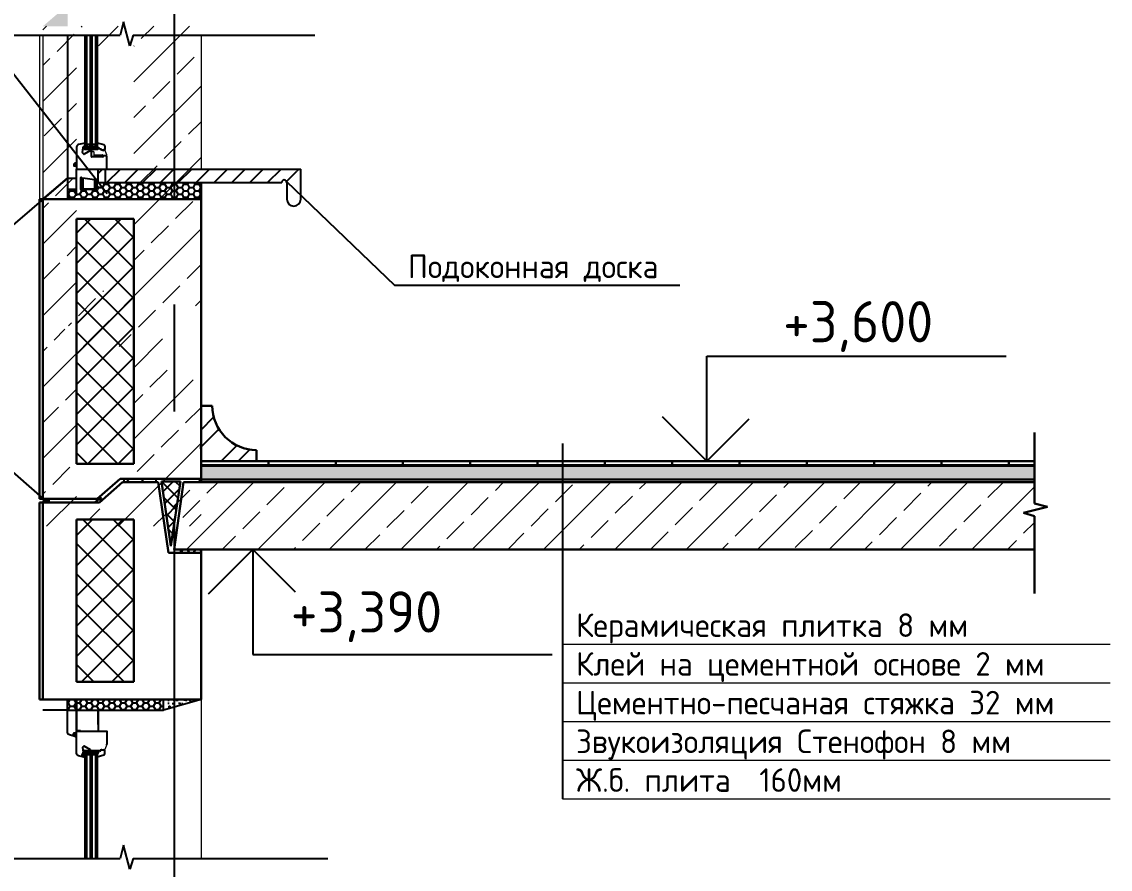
# Model space of a CAD drawing. Header units: millimetres. Extents: x -10163 to 1081624, y -5450 to 230390.
# Drawn here: x 434065 to 437299, y 56069 to 58586 of the extents above; entities that cross this region are included whole.
import ezdxf
from ezdxf.enums import TextEntityAlignment as Align

# ---------------------------------------------------------------- set-up
doc = ezdxf.new("R2010")
doc.units = ezdxf.units.MM
doc.linetypes.add('CENTER2', pattern=[28.575, 19.05, -3.175, 3.175, -3.175])
for name, color, linetype, lineweight in [('0.09', 40, 'Continuous', 9), ('0.3', 40, 'Continuous', 30), ('bold', 7, 'Continuous', 35), ('RAZMER', 250, 'Continuous', 13), ('разрез по стене', 150, 'Continuous', 25)]:
    doc.layers.add(name, color=color, linetype=linetype, lineweight=lineweight)
for name, color, linetype in [('0разрез', 7, 'Continuous'), ('1-VIS', 7, 'Continuous'), ('G_S1', 3, 'Continuous'), ('GASKET', 5, 'Continuous'), ('PVC', 7, 'Continuous'), ('ВЫНОСКИ_Р_СТ', 130, 'Continuous'), ('ГЕРМЕТИК', 50, 'Continuous'), ('НЕНЕСУЩ_СТЕНЫ', 232, 'Continuous'), ('ОКНА_Р_СТ', 90, 'Continuous'), ('оси', 1, 'CENTER2'), ('ПАРКЕТ', 30, 'Continuous'), ('ПРОКЛАДКА', 250, 'Continuous'), ('РАЗДЕЛИТ_ЛИНИИ', 150, 'Continuous'), ('УПРУГ_РЕЗ_ПРОКЛАДКА', 130, 'Continuous'), ('УТЕПЛИТЕЛЬ', 30, 'Continuous'), ('ШТРИХ_УРП', 120, 'Continuous')]:
    doc.layers.add(name, color=color, linetype=linetype)
doc.layers.add('0с_штрих', color=140, linetype='Continuous', lineweight=9, transparency=0.2)
doc.styles.add('GOST-2.304_Type-B', font='GOST Common.ttf')
doc.styles.add('Чертеж250', font='', dxfattribs={"height": 250})
doc.styles.get('Чертеж250').set_extended_font_data('GOST type B')
pattern_1 = [(45, (408442.3, 49210.33), (-106.066, 106.066), []), (45, (408548.2, 49210.33), (-106.066, 106.066), [72, -30])]
pattern_2 = [(45, (408442.3, 48696.496), (-44.90128, 44.90128), []), (135, (408442.3, 48696.496), (-44.90128, -44.90128), [])]

msp = doc.modelspace()

# ---------------------------------------------------------------- hatches: boundary and pattern name
at = {"layer": '0разрез'}
h = msp.add_hatch(dxfattribs=at)
h.set_pattern_fill('AR-SAND', color=256, scale=0.5, angle=45)
h.set_pattern_definition([(82.5, (-106639.373, -934.839), (-17.8690674, 16.73767446), [0, -19.304, 0, -21.59, 0, -20.6375]), (52.5, (-106639.373, -934.84), (-9.4505464, 41.2366426), [0, -10.414, 0, -17.399, 0, -6.6675]), (12.5, (-106650.418, -945.884), (27.9149913, 28.0166156), [0, -6.35, 0, -22.86, 0, -29.845]), (2.5, (-106650.418, -945.884), (19.1140555, 34.877539), [0, -3.175, 0, -14.986, 0, -17.145])])
h.paths.add_polyline_path([(434200.963, 55605.191), (434127.511, 55542.317), (434200.963, 55542.317), (434200.963, 55566.317)])
h.paths.add_polyline_path([(434200.963, 58596.497), (434200.963, 58635.297), (434127.597, 58572.497), (434200.963, 58572.497)])
at = {"layer": '0с_штрих', "transparency": 33554636}
h = msp.add_hatch(dxfattribs=at)
h.set_pattern_fill('JIS_STN_2.5', color=9, scale=60)
h.set_pattern_definition(pattern_1)
h.paths.add_polyline_path([(434127.511, 60198.841), (434227.511, 60198.841), (434227.511, 60630.362), (434127.511, 60630.362)])
h.paths.add_polyline_path([(434127.511, 60746.345), (434227.511, 60746.345), (434227.511, 61826.182), (434127.511, 61826.182)])
h.paths.add_polyline_path([(434227.511, 60188.841), (434127.511, 60188.841), (434127.511, 59603.841), (434227.511, 59603.841)])
h.paths.add_polyline_path([(434227.511, 58572.497), (434127.511, 58572.497), (434127.511, 57782.497), (434127.511, 57682.497), (434227.511, 57682.497)])
h.paths.add_polyline_path([(434227.511, 57672.497), (434127.511, 57672.497), (434127.511, 57087.497), (434227.511, 57087.497)])
h.paths.add_polyline_path([(434227.511, 55542.317), (434127.511, 55542.317), (434127.511, 54652.317), (434227.511, 54652.317)])
h = msp.add_hatch(dxfattribs=at)
h.set_pattern_fill('JIS_STN_2.5', color=9, scale=60)
h.set_pattern_definition(pattern_1)
h.paths.add_polyline_path([(434517.511, 55542.317), (434397.511, 55542.317), (434397.511, 54712.317), (434517.511, 54712.317)])
h.paths.add_polyline_path([(434597.511, 55542.317), (434517.511, 55542.317), (434517.511, 54712.317), (434597.511, 54712.317)])
h.paths.add_polyline_path([(434397.511, 55542.317), (434227.511, 55542.317), (434227.511, 55478.906), (434397.511, 55478.906)])
h.paths.add_polyline_path([(434357.006, 54712.317), (434397.511, 54712.317), (434397.511, 54756.752), (434227.511, 54756.752), (434227.511, 54652.317), (434288.5, 54652.317)])
h.paths.add_polyline_path([(434517.511, 57522.497), (434501.077, 57522.497), (434469.603, 57732.497), (434397.511, 57732.497), (434397.511, 57087.497), (434517.511, 57087.497)])
h.paths.add_polyline_path([(434597.511, 57522.497), (434517.511, 57522.497), (434517.511, 57087.497), (434597.511, 57087.497)])
edge = h.paths.add_edge_path(flags=16)
edge.add_arc((434570.572, 57110.795), 1.25, 0, 360)
h.paths.add_polyline_path([(434397.511, 57139.51), (434227.511, 57139.51), (434227.511, 57087.497), (434297.511, 57087.497), (434397.511, 57087.497)])
h.paths.add_polyline_path([(434397.511, 57732.497), (434364.272, 57732.497), (434295.765, 57672.497), (434227.511, 57672.497), (434227.511, 57621.401), (434397.511, 57621.401)])
h.paths.add_polyline_path([(434397.511, 57786.931), (434227.511, 57786.931), (434227.511, 57682.497), (434288.5, 57682.497), (434357.006, 57742.497), (434397.511, 57742.497)])
h.paths.add_polyline_path([(434517.511, 58572.497), (434397.511, 58572.497), (434397.511, 57742.497), (434517.511, 57742.497)])
h.paths.add_polyline_path([(434597.511, 58572.497), (434517.511, 58572.497), (434517.511, 57742.497), (434597.511, 57742.497)])
h.paths.add_polyline_path([(434397.511, 58572.497), (434227.511, 58572.497), (434227.511, 58514.371), (434397.511, 58514.371)])
edge = h.paths.add_edge_path()
edge.add_line((434597.511, 60038.841), (434517.511, 60038.841))
edge.add_line((434517.511, 60038.841), (434518.694, 59627.377))
edge.add_arc((434519.944, 59627.377), 1.25, 0, 180, ccw=False)
edge.add_arc((434519.944, 59627.377), 1.25, -180, 0, ccw=False)
edge.add_line((434518.694, 59627.377), (434518.69, 59603.841))
edge.add_line((434518.69, 59603.841), (434597.511, 59603.841))
edge.add_line((434597.511, 59603.841), (434597.511, 60038.841))
edge = h.paths.add_edge_path(flags=16)
edge.add_arc((434570.572, 59627.139), 1.25, 0, 360)
h.paths.add_polyline_path([(434517.511, 60038.841), (434501.077, 60038.841), (434469.603, 60248.841), (434397.511, 60248.841), (434397.511, 59603.841), (434517.511, 59603.841)])
h.paths.add_polyline_path([(434397.511, 59655.854), (434227.511, 59655.854), (434227.511, 59603.841), (434397.511, 59603.841)])
h.paths.add_polyline_path([(434397.511, 60248.841), (434364.272, 60248.841), (434295.765, 60188.841), (434227.511, 60188.841), (434227.511, 60137.745), (434397.511, 60137.745)])
h.paths.add_polyline_path([(434397.511, 60303.275), (434227.511, 60303.275), (434227.511, 60198.841), (434288.5, 60198.841), (434357.006, 60258.841), (434397.511, 60258.841)])
h.paths.add_polyline_path([(434517.511, 60630.362), (434397.511, 60630.362), (434397.511, 60258.841), (434517.511, 60258.841)])
h.paths.add_polyline_path([(434597.511, 60630.362), (434517.511, 60630.362), (434517.511, 60258.841), (434597.511, 60258.841)])
h.paths.add_polyline_path([(434597.511, 61666.182), (434517.511, 61666.182), (434517.511, 60746.345), (434597.511, 60746.345)])
h.paths.add_polyline_path([(434517.511, 61666.182), (434501.077, 61666.182), (434475.598, 61826.182), (434397.511, 61826.182), (434397.511, 60746.345), (434517.511, 60746.345)])
h = msp.add_hatch(dxfattribs=at)
h.set_pattern_fill('AR-SAND', color=9, scale=0.6, angle=-90)
h.set_pattern_definition([(307.5, (408442.3, 46188.152), (29.364794, 0.960019), [0, -23.1648, 0, -25.908, 0, -24.765]), (277.5, (408442.3, 46188.152), (43.009506, -26.971397), [0, -12.4968, 0, -20.8788, 0, -8.001]), (237.5, (408442.3, 46206.898), (0.086231, -47.459542), [0, -7.62, 0, -27.432, 0, -35.814]), (227.5, (408442.3, 46206.898), (13.37576, -45.813387), [0, -3.81, 0, -17.9832, 0, -20.574])])
h.paths.add_polyline_path([(437073.86, 57266.661), (434597.511, 57266.661), (434597.511, 57226.661), (437073.86, 57226.661)])
h = msp.add_hatch(dxfattribs=at)
h.set_pattern_fill('JIS_STN_2.5', color=9, scale=60)
h.set_pattern_definition([(45, (408442.3, 46180.15), (-106.066, 106.066), []), (45, (408548.2, 46180.15), (-106.066, 106.066), [72, -30])])
h.paths.add_polyline_path([(437041.89, 57127.644), (437113.068, 57145.877), (437073.86, 57155.49), (437073.86, 57218.661), (434545.724, 57218.661), (434517.511, 57018.661), (434597.511, 57018.661), (437073.86, 57018.661), (437073.86, 57117.698)])
at = {"layer": '1-VIS'}
h = msp.add_hatch(dxfattribs=at)
h.set_pattern_fill('ANSI38', scale=0.518883, style=0)
h.set_pattern_definition([(45, (429191.4909, 69277.2512), (-1.1649254, 1.1649254), []), (135, (429191.4909, 69277.2512), (-3.49477619, 1.1649254), [4.1186332, -2.4711799])])
h.paths.add_polyline_path([(434139.198, 57169.039), (434127.511, 57169.039), (434127.511, 57169.039, -0.78120662), (434127.511, 57158.661), (434139.198, 57158.661)])
at = {"layer": 'ОКНА_Р_СТ'}
h = msp.add_hatch(dxfattribs=at)
h.set_pattern_fill('ANSI31', color=0, scale=300, style=0)
h.set_pattern_definition([(45, (421088.994, 67630.888), (-26.516504, 26.516504), [])])
edge = h.paths.add_edge_path()
edge.add_arc((434844.692, 58108.449), 7.5, 0, 180, ccw=False)
edge.add_line((434852.192, 58108.449), (434893.902, 58108.449))
edge.add_arc((434896.575, 58128.449), 20.178, 97.611346, 262.388654, ccw=False)
edge.add_line((434893.902, 58148.449), (434291.809, 58148.449))
edge.add_line((434291.809, 58148.449), (434291.809, 58108.449))
edge.add_line((434291.809, 58108.449), (434837.192, 58108.449))
h = msp.add_hatch(dxfattribs=at)
h.set_pattern_fill('HONEY', color=0, scale=90, style=0)
h.set_pattern_definition([(0, (421080.201, 67592.875), (16.875, 9.742786), [11.25, -22.5]), (120, (421080.201, 67592.875), (-16.875, 9.742786), [11.25, -22.5]), (60, (421080.201, 67592.875), (4e-08, 19.4855716), [-22.5, 11.25])])
h.paths.add_polyline_path([(434291.05, 58088.661), (434201.05, 58088.661), (434200.963, 58058.661), (434597.511, 58058.661), (434597.511, 58108.449), (434469.501, 58108.449), (434291.809, 58108.449)])
h = msp.add_hatch(dxfattribs=at)
h.set_pattern_fill('HONEY', color=0, scale=90, style=0)
h.set_pattern_definition([(0, (421080.201, 64542.875), (16.875, 9.742786), [11.25, -22.5]), (120, (421080.201, 64542.875), (-16.875, 9.742786), [11.25, -22.5]), (60, (421080.201, 64542.875), (4e-08, 19.4855716), [-22.5, 11.25])])
h.paths.add_polyline_path([(434200.784, 56573.661), (434200.87, 56541.202), (434379.511, 56541.202), (434417.511, 56541.202), (434430.95, 56541.202), (434486.003, 56541.202), (434486.003, 56573.661)])
h = msp.add_hatch(dxfattribs=at)
h.set_pattern_fill('AR-SAND', color=0, scale=10, style=0)
h.set_pattern_definition([(37.5, (421080.2, 64542.875), (-0.629934, 19.268238), [0, -15.2, 0, -17, 0, -16.25]), (7.5, (421080.2, 64542.875), (17.697767, 28.22146), [0, -8.2, 0, -13.7, 0, -5.25]), (327.5, (421067.9, 64542.875), (31.141419, 0.05659), [0, -5, 0, -18, 0, -23.5]), (317.5, (421067.9, 64542.875), (30.061266, 8.776756), [0, -2.5, 0, -11.8, 0, -13.5])])
h.paths.add_polyline_path([(434597.511, 56573.661), (434497.511, 56573.661), (434497.511, 56546.866)])
at = {"layer": 'ПАРКЕТ'}
h = msp.add_hatch(dxfattribs=at)
h.set_pattern_fill('ANSI32', color=0, scale=288.947753, style=0)
h.set_pattern_definition([(45, (378800.42, 99649.54), (-76.61884, 76.61884), []), (45, (378851.5, 99649.54), (-76.61884, 76.61884), [])])
h.paths.add_polyline_path([(434630.534, 57445.774), (434597.511, 57445.774), (434597.511, 57280.661), (434762.624, 57280.661), (434762.624, 57313.684, -0.41421356)])
at = {"layer": 'ПРОКЛАДКА'}
h = msp.add_hatch(dxfattribs=at)
h.set_pattern_fill('ANSI31', color=0, scale=250, style=0)
h.set_pattern_definition([(45, (421100.2, 64582.875), (-22.09709, 22.09709), [])])
h.paths.add_polyline_path([(434464.272, 57218.661), (434464.272, 57228.661), (434369.272, 57228.661), (434369.272, 57218.661)])
at = {"layer": 'УТЕПЛИТЕЛЬ'}
h = msp.add_hatch(dxfattribs=at)
h.set_pattern_fill('ANSI37', color=0, scale=20, style=0)
h.set_pattern_definition(pattern_2)
h.paths.add_polyline_path([(434227.511, 57273.095), (434397.511, 57273.095), (434397.511, 58000.535), (434227.511, 58000.535)])
h = msp.add_hatch(dxfattribs=at)
h.set_pattern_fill('ANSI37', color=0, scale=230, style=0)
h.set_pattern_definition([(45, (421100.2, 64582.875), (-20.32932, 20.32932), []), (135, (421100.2, 64582.875), (-20.32932, -20.32932), [])])
h.paths.add_polyline_path([(434535.875, 57220.398), (434479.451, 57220.398), (434507.663, 57028.635)])
h = msp.add_hatch(dxfattribs=at)
h.set_pattern_fill('ANSI37', color=0, scale=20, style=0)
h.set_pattern_definition(pattern_2)
h.paths.add_polyline_path([(434227.511, 56625.674), (434397.511, 56625.674), (434397.511, 57107.565), (434227.511, 57107.565)])
at = {"layer": 'ШТРИХ_УРП'}
h = msp.add_hatch(dxfattribs=at)
h.set_pattern_fill('HONEY', color=0, scale=50, style=0)
h.set_pattern_definition([(0, (421054.332, 64582.8747), (9.375, 5.4126587), [6.25, -12.5]), (120, (421054.332, 64582.8747), (-9.375, 5.4126588), [6.25, -12.5]), (60, (421054.332, 64582.8747), (2e-08, 10.8253175), [-12.5, 6.25])])
h.paths.add_polyline_path([(434303.279, 57172.113), (434301.182, 57172.62), (434280.006, 57158.661), (434298.908, 57158.661)])
h = msp.add_hatch(dxfattribs=at)
h.set_pattern_fill('HONEY', color=0, scale=100, style=0)
h.set_pattern_definition([(0, (421100.201, 64542.875), (18.75, 10.8253175), [12.5, -25]), (120, (421100.201, 64542.875), (-18.75, 10.8253176), [12.5, -25]), (60, (421100.201, 64542.875), (4e-08, 21.650635), [-25, 12.5])])
h.paths.add_polyline_path([(434597.511, 57018.661), (434537.511, 57018.661), (434537.511, 57008.661), (434597.511, 57008.661)])

# ---------------------------------------------------------------- linework, layer by layer
at = {"color": 1, "linetype": 'Continuous', "lineweight": 25}
for p, q in [((434250.742, 58210.733), (434290.753, 58207.745)), ((434290.753, 58210.733), (434250.742, 58207.745)), ((434250.742, 56419.237), (434290.753, 56422.225)), ((434290.753, 56419.237), (434250.742, 56422.225))]:
    msp.add_line(p, q, dxfattribs=at)
at = {"color": 5}
for p, q in [((434257.78, 58220.013), (434256.78, 58220.013)), ((434257.78, 58219.513), (434256.78, 58219.513)), ((434257.78, 58218.513), (434256.78, 58218.513)), ((434257.78, 58217.513), (434256.78, 58217.513)), ((434257.78, 58216.513), (434256.78, 58216.513)), ((434257.78, 58215.513), (434256.78, 58215.513)), ((434257.78, 58214.513), (434256.78, 58214.513)), ((434257.78, 58220.013), (434257.78, 58221.013)), ((434257.78, 58214.513), (434257.78, 58213.513)), ((434258.78, 58220.013), (434258.78, 58221.013)), ((434258.78, 58214.513), (434258.78, 58213.513)), ((434259.78, 58220.013), (434259.78, 58221.013)), ((434259.78, 58214.513), (434259.78, 58213.513)), ((434260.78, 58220.013), (434260.78, 58221.013)), ((434260.78, 58214.513), (434260.78, 58213.513)), ((434261.78, 58220.013), (434261.78, 58221.013)), ((434261.78, 58214.513), (434261.78, 58213.513)), ((434262.78, 58220.013), (434262.78, 58221.013)), ((434262.78, 58214.513), (434262.78, 58213.513)), ((434263.78, 58220.013), (434263.78, 58221.013)), ((434263.78, 58214.513), (434263.78, 58213.513)), ((434264.78, 58220.013), (434264.78, 58221.013)), ((434264.78, 58214.513), (434264.78, 58213.513)), ((434265.78, 58220.013), (434265.78, 58221.013)), ((434265.78, 58214.513), (434265.78, 58213.513)), ((434266.78, 58220.013), (434266.78, 58221.013)), ((434266.78, 58214.513), (434266.78, 58213.513)), ((434267.78, 58220.013), (434267.78, 58221.013)), ((434267.78, 58220.013), (434267.78, 58221.013)), ((434267.78, 58220.013), (434268.78, 58220.013)), ((434268.78, 58219.513), (434267.78, 58219.513)), ((434268.78, 58218.513), (434267.78, 58218.513)), ((434268.78, 58217.513), (434267.78, 58217.513)), ((434268.78, 58216.513), (434267.78, 58216.513)), ((434268.78, 58215.513), (434267.78, 58215.513)), ((434267.78, 58214.513), (434267.78, 58213.513)), ((434267.78, 58214.513), (434267.78, 58213.513)), ((434267.78, 58214.513), (434268.78, 58214.513)), ((434268.78, 58220.013), (434268.78, 58221.013)), ((434268.78, 58214.513), (434268.78, 58213.513)), ((434273.78, 58220.013), (434272.78, 58220.013)), ((434273.78, 58219.513), (434272.78, 58219.513)), ((434273.78, 58218.513), (434272.78, 58218.513)), ((434273.78, 58217.513), (434272.78, 58217.513)), ((434273.78, 58216.513), (434272.78, 58216.513)), ((434273.78, 58215.513), (434272.78, 58215.513)), ((434273.78, 58214.513), (434272.78, 58214.513)), ((434273.78, 58220.013), (434273.78, 58221.013)), ((434273.78, 58214.513), (434273.78, 58213.513)), ((434274.78, 58220.013), (434274.78, 58221.013)), ((434274.78, 58214.513), (434274.78, 58213.513)), ((434275.78, 58220.013), (434275.78, 58221.013)), ((434275.78, 58214.513), (434275.78, 58213.513)), ((434276.78, 58220.013), (434276.78, 58221.013)), ((434276.78, 58214.513), (434276.78, 58213.513)), ((434277.78, 58220.013), (434277.78, 58221.013)), ((434277.78, 58214.513), (434277.78, 58213.513)), ((434278.78, 58220.013), (434278.78, 58221.013)), ((434278.78, 58214.513), (434278.78, 58213.513)), ((434279.78, 58220.013), (434279.78, 58221.013)), ((434279.78, 58214.513), (434279.78, 58213.513)), ((434280.78, 58220.013), (434280.78, 58221.013)), ((434280.78, 58214.513), (434280.78, 58213.513)), ((434281.78, 58220.013), (434281.78, 58221.013)), ((434281.78, 58214.513), (434281.78, 58213.513)), ((434282.78, 58220.013), (434282.78, 58221.013)), ((434282.78, 58214.513), (434282.78, 58213.513)), ((434283.78, 58220.013), (434283.78, 58221.013)), ((434283.78, 58220.013), (434283.78, 58221.013)), ((434283.78, 58220.013), (434284.78, 58220.013)), ((434284.78, 58219.513), (434283.78, 58219.513)), ((434284.78, 58218.513), (434283.78, 58218.513)), ((434284.78, 58217.513), (434283.78, 58217.513)), ((434284.78, 58216.513), (434283.78, 58216.513)), ((434284.78, 58215.513), (434283.78, 58215.513)), ((434283.78, 58214.513), (434283.78, 58213.513)), ((434283.78, 58214.513), (434283.78, 58213.513)), ((434283.78, 58214.513), (434284.78, 58214.513)), ((434284.78, 58220.013), (434284.78, 58221.013)), ((434284.78, 58214.513), (434284.78, 58213.513)), ((434257.78, 56415.456), (434256.78, 56415.456)), ((434257.78, 56414.456), (434256.78, 56414.456)), ((434257.78, 56413.456), (434256.78, 56413.456)), ((434257.78, 56412.456), (434256.78, 56412.456)), ((434257.78, 56411.456), (434256.78, 56411.456)), ((434257.78, 56410.456), (434256.78, 56410.456)), ((434257.78, 56415.456), (434257.78, 56416.456)), ((434258.78, 56415.456), (434258.78, 56416.456)), ((434259.78, 56415.456), (434259.78, 56416.456)), ((434260.78, 56415.456), (434260.78, 56416.456)), ((434261.78, 56415.456), (434261.78, 56416.456)), ((434262.78, 56415.456), (434262.78, 56416.456)), ((434263.78, 56415.456), (434263.78, 56416.456)), ((434264.78, 56415.456), (434264.78, 56416.456)), ((434265.78, 56415.456), (434265.78, 56416.456)), ((434266.78, 56415.456), (434266.78, 56416.456)), ((434267.78, 56415.456), (434267.78, 56416.456)), ((434267.78, 56415.456), (434267.78, 56416.456)), ((434267.78, 56415.456), (434268.78, 56415.456)), ((434268.78, 56414.456), (434267.78, 56414.456)), ((434268.78, 56413.456), (434267.78, 56413.456)), ((434268.78, 56412.456), (434267.78, 56412.456)), ((434268.78, 56411.456), (434267.78, 56411.456)), ((434268.78, 56410.456), (434267.78, 56410.456)), ((434268.78, 56415.456), (434268.78, 56416.456)), ((434273.78, 56415.456), (434272.78, 56415.456)), ((434273.78, 56414.456), (434272.78, 56414.456)), ((434273.78, 56413.456), (434272.78, 56413.456)), ((434273.78, 56412.456), (434272.78, 56412.456)), ((434273.78, 56411.456), (434272.78, 56411.456)), ((434273.78, 56410.456), (434272.78, 56410.456)), ((434273.78, 56415.456), (434273.78, 56416.456)), ((434274.78, 56415.456), (434274.78, 56416.456)), ((434275.78, 56415.456), (434275.78, 56416.456)), ((434276.78, 56415.456), (434276.78, 56416.456)), ((434277.78, 56415.456), (434277.78, 56416.456)), ((434278.78, 56415.456), (434278.78, 56416.456)), ((434279.78, 56415.456), (434279.78, 56416.456)), ((434280.78, 56415.456), (434280.78, 56416.456)), ((434281.78, 56415.456), (434281.78, 56416.456)), ((434282.78, 56415.456), (434282.78, 56416.456)), ((434283.78, 56415.456), (434283.78, 56416.456)), ((434283.78, 56415.456), (434283.78, 56416.456)), ((434283.78, 56415.456), (434284.78, 56415.456)), ((434284.78, 56414.456), (434283.78, 56414.456)), ((434284.78, 56413.456), (434283.78, 56413.456)), ((434284.78, 56412.456), (434283.78, 56412.456)), ((434284.78, 56411.456), (434283.78, 56411.456)), ((434284.78, 56410.456), (434283.78, 56410.456)), ((434284.78, 56415.456), (434284.78, 56416.456)), ((434257.78, 56409.956), (434256.78, 56409.956)), ((434257.78, 56409.956), (434257.78, 56408.956)), ((434258.78, 56409.956), (434258.78, 56408.956)), ((434259.78, 56409.956), (434259.78, 56408.956)), ((434260.78, 56409.956), (434260.78, 56408.956)), ((434261.78, 56409.956), (434261.78, 56408.956)), ((434262.78, 56409.956), (434262.78, 56408.956)), ((434263.78, 56409.956), (434263.78, 56408.956)), ((434264.78, 56409.956), (434264.78, 56408.956)), ((434265.78, 56409.956), (434265.78, 56408.956)), ((434266.78, 56409.956), (434266.78, 56408.956)), ((434267.78, 56409.956), (434267.78, 56408.956)), ((434267.78, 56409.956), (434267.78, 56408.956)), ((434267.78, 56409.956), (434268.78, 56409.956)), ((434268.78, 56409.956), (434268.78, 56408.956)), ((434273.78, 56409.956), (434272.78, 56409.956)), ((434273.78, 56409.956), (434273.78, 56408.956)), ((434274.78, 56409.956), (434274.78, 56408.956)), ((434275.78, 56409.956), (434275.78, 56408.956)), ((434276.78, 56409.956), (434276.78, 56408.956)), ((434277.78, 56409.956), (434277.78, 56408.956)), ((434278.78, 56409.956), (434278.78, 56408.956)), ((434279.78, 56409.956), (434279.78, 56408.956)), ((434280.78, 56409.956), (434280.78, 56408.956)), ((434281.78, 56409.956), (434281.78, 56408.956)), ((434282.78, 56409.956), (434282.78, 56408.956)), ((434283.78, 56409.956), (434283.78, 56408.956)), ((434283.78, 56409.956), (434283.78, 56408.956)), ((434283.78, 56409.956), (434284.78, 56409.956)), ((434284.78, 56409.956), (434284.78, 56408.956))]:
    msp.add_line(p, q, dxfattribs=at)
for p, q in [((434305.108, 58203.761), (434307.295, 58203.549)), ((434200.963, 58121.534), (434227.534, 58121.523)), ((436100.449, 57280.661), (436100.449, 57592.645)), ((436100.449, 57592.645), (436989.855, 57592.645)), ((436100.449, 57280.661), (435968.221, 57412.89)), ((436100.449, 57280.661), (436226.332, 57406.544)), ((434751.119, 57018.661), (434618.89, 56886.433)), ((434751.119, 57018.661), (434751.119, 56706.677)), ((434751.119, 57018.661), (434877.001, 56892.778)), ((434751.119, 56706.677), (435640.525, 56706.677)), ((434291.63, 56481.542), (434291.63, 56479.342))]:
    msp.add_line(p, q)
at = {"color": 1, "linetype": 'Continuous', "lineweight": 25}
for points in [[(434252.752, 58210.733), (434250.742, 58210.733), (434250.742, 58207.745), (434290.753, 58207.745), (434290.753, 58210.733)], [(434252.752, 56419.237), (434250.742, 56419.237), (434250.742, 56422.225), (434290.753, 56422.225), (434290.753, 56419.237)]]:
    msp.add_lwpolyline(points, close=True, dxfattribs=at)
at = {"color": 5}
for points in [[(434268.78, 58213.513), (434268.78, 58221.013), (434256.78, 58221.013), (434256.78, 58213.513)], [(434267.78, 58214.513), (434267.78, 58220.013), (434257.78, 58220.013), (434257.78, 58214.513)], [(434284.78, 58213.513), (434284.78, 58221.013), (434272.78, 58221.013), (434272.78, 58213.513)], [(434283.78, 58214.513), (434283.78, 58220.013), (434273.78, 58220.013), (434273.78, 58214.513)], [(434268.78, 56416.456), (434268.78, 56408.956), (434256.78, 56408.956), (434256.78, 56416.456)], [(434267.78, 56415.456), (434267.78, 56409.956), (434257.78, 56409.956), (434257.78, 56415.456)], [(434284.78, 56416.456), (434284.78, 56408.956), (434272.78, 56408.956), (434272.78, 56416.456)], [(434283.78, 56415.456), (434283.78, 56409.956), (434273.78, 56409.956), (434273.78, 56415.456)]]:
    msp.add_lwpolyline(points, close=True, dxfattribs=at)
at = {"layer": '0.09'}
for p, q in [((434117.511, 58546.368), (434117.511, 58058.661)), ((434127.511, 58546.368), (434127.511, 58058.661)), ((434597.511, 58546.368), (434597.511, 58148.449)), ((434597.511, 56573.661), (434597.511, 56101.421))]:
    msp.add_line(p, q, dxfattribs=at)
at = {"layer": '0.09', "lineweight": 30}
msp.add_line((434127.511, 56573.661), (434117.511, 56573.661), dxfattribs=at)
at = {"layer": '0.3'}
for p, q in [((434597.511, 58108.449), (434597.511, 57218.661)), ((434597.511, 58058.661), (434117.511, 58058.661)), ((434117.511, 58058.661), (434117.511, 57168.661)), ((434127.511, 58058.661), (434127.511, 57268.661)), ((434127.511, 58058.661), (434127.511, 57168.661)), ((434227.511, 58000.535), (434227.511, 57273.095)), ((434227.511, 58000.535), (434397.511, 58000.535)), ((434397.511, 58000.535), (434397.511, 57273.095)), ((434397.511, 57273.095), (434227.511, 57273.095)), ((434597.511, 57280.661), (437073.86, 57280.661)), ((434597.511, 57268.661), (437073.86, 57268.661)), ((434597.511, 57266.661), (437073.86, 57266.661)), ((434797.511, 57268.661), (434797.511, 57280.661)), ((434997.511, 57268.661), (434997.511, 57280.661)), ((435197.511, 57268.661), (435197.511, 57280.661)), ((435397.511, 57268.661), (435397.511, 57280.661)), ((435597.511, 57268.661), (435597.511, 57280.661)), ((435797.511, 57268.661), (435797.511, 57280.661)), ((435997.511, 57268.661), (435997.511, 57280.661)), ((436197.511, 57268.661), (436197.511, 57280.661)), ((436397.511, 57268.661), (436397.511, 57280.661)), ((436597.511, 57268.661), (436597.511, 57280.661)), ((436797.511, 57268.661), (436797.511, 57280.661)), ((436997.511, 57268.661), (436997.511, 57280.661)), ((434288.5, 57168.661), (434357.006, 57228.661)), ((434295.765, 57158.661), (434364.272, 57218.661)), ((434597.511, 57228.661), (434357.006, 57228.661)), ((434469.603, 57218.661), (434364.272, 57218.661)), ((434469.603, 57218.661), (434501.077, 57008.661)), ((434479.451, 57220.398), (434507.663, 57028.635)), ((434535.875, 57220.398), (434479.451, 57220.398)), ((434535.875, 57220.398), (434507.663, 57028.635)), ((434545.724, 57218.661), (434517.511, 57018.661)), ((434545.724, 57218.661), (437073.86, 57218.661)), ((434597.511, 57226.661), (437073.86, 57226.661)), ((434127.511, 57168.661), (434117.511, 57168.661)), ((434127.511, 57158.661), (434117.511, 57158.661)), ((434127.511, 57168.661), (434288.5, 57168.661)), ((434127.511, 57158.661), (434127.511, 56573.661)), ((434127.511, 57158.661), (434295.765, 57158.661)), ((434227.511, 57107.565), (434227.511, 56625.674)), ((434227.511, 57107.565), (434397.511, 57107.565)), ((434397.511, 57107.565), (434397.511, 56625.674)), ((434597.511, 57008.661), (434501.077, 57008.661)), ((434517.511, 57018.661), (434597.511, 57018.661)), ((434545.724, 57018.661), (437073.86, 57018.661)), ((434597.511, 57018.661), (434597.511, 56573.661)), ((434397.511, 56625.674), (434227.511, 56625.674)), ((434597.511, 56573.661), (434127.511, 56573.661)), ((434227.511, 56573.661), (434227.511, 56481.542))]:
    msp.add_line(p, q, dxfattribs=at)
at = {"layer": '0.3', "color": 0}
for p, q in [((437073.86, 57366.16), (437073.86, 57155.49)), ((437113.068, 57145.877), (437073.86, 57155.49)), ((437041.89, 57127.644), (437113.068, 57145.877)), ((437073.86, 57117.698), (437041.89, 57127.644)), ((437073.86, 57117.698), (437073.86, 56887.631))]:
    msp.add_line(p, q, dxfattribs=at)
at = {"layer": '0.3', "lineweight": 30}
msp.add_line((434117.511, 56573.661), (434117.511, 57158.661), dxfattribs=at)
at = {"layer": '0.3'}
msp.add_lwpolyline([(434630.534, 57445.774), (434597.511, 57445.774), (434597.511, 57280.661), (434762.624, 57280.661), (434762.624, 57313.684)], dxfattribs=at)
msp.add_arc((434762.624, 57445.774), 132.09, 180, 270, dxfattribs=at)
at = {"layer": '0разрез'}
for points in [[(434318.042, 58074.994), (433735.606, 58818.565)], [(434851.461, 58111.677), (435172.267, 57803.327), (436020.667, 57803.327)], [(434135.233, 57163.914), (434005.163, 57277.962), (432909.957, 57277.962)]]:
    msp.add_lwpolyline(points, dxfattribs=at)
at = {"layer": 'bold'}
msp.add_arc((434126.217, 57163.85), 5.348, 284.0049, 75.9951, dxfattribs=at)
at = {"layer": 'G_S1'}
for points in [[(434256.78, 58546.368), (434256.78, 58210.733), (434252.78, 58210.733), (434252.78, 58546.368)], [(434272.78, 58546.368), (434272.78, 58210.733), (434268.78, 58210.733), (434268.78, 58546.368)], [(434288.78, 58546.368), (434288.78, 58210.734), (434284.78, 58210.734), (434284.78, 58546.368)], [(434252.78, 56101.421), (434252.78, 56419.237), (434256.78, 56419.236), (434256.78, 56101.421)], [(434268.78, 56101.421), (434268.78, 56419.237), (434272.78, 56419.237), (434272.78, 56101.421)], [(434284.78, 56101.421), (434284.78, 56419.237), (434288.78, 56419.237), (434288.78, 56101.421)]]:
    msp.add_lwpolyline(points, dxfattribs=at)
at = {"layer": 'GASKET', "color": 5, "linetype": 'Continuous'}
for points in [[(434224.875, 58157.671, -0.41421356), (434224.175, 58156.971), (434224.075, 58156.971, -0.41421356), (434223.775, 58157.271), (434223.775, 58158.118), (434223.475, 58158.291, 0.57735027), (434222.575, 58157.771), (434222.575, 58157.321, -0.41421356), (434222.075, 58156.821), (434221.775, 58156.821, -0.02002407), (434221.495, 58156.832, -0.39094688), (434220.575, 58157.829), (434220.575, 58162.813, -0.39094688), (434221.495, 58163.81), (434221.775, 58163.821), (434222.075, 58163.821, -0.41421356), (434222.575, 58163.321), (434222.575, 58162.871, 0.57735027), (434223.475, 58162.351), (434223.775, 58162.525), (434223.775, 58166.571), (434227.159, 58167.586, -0.50233418), (434227.545, 58167.299), (434227.545, 58160.537), (434225.108, 58159.806, 0.34941809), (434224.875, 58159.514)], [(434224.696, 56472.319, 0.41421356), (434223.996, 56473.019), (434223.896, 56473.019, 0.41421356), (434223.596, 56472.719), (434223.596, 56471.873), (434223.296, 56471.7, -0.57735027), (434222.396, 56472.219), (434222.396, 56472.669, 0.41421356), (434221.896, 56473.169), (434221.596, 56473.169, 0.02002407), (434221.316, 56473.158, 0.39094688), (434220.396, 56472.161), (434220.396, 56467.177, 0.39094688), (434221.316, 56466.18), (434221.596, 56466.169), (434221.896, 56466.169, 0.41421356), (434222.396, 56466.669), (434222.396, 56467.119, -0.57735027), (434223.296, 56467.639), (434223.596, 56467.466), (434223.596, 56463.419), (434226.98, 56462.404, 0.50233418), (434227.366, 56462.692), (434227.366, 56469.454), (434224.928, 56470.184, -0.34941809), (434224.696, 56470.477)], [(434250.11, 56413.078, 0.41421356), (434249.41, 56413.778), (434249.31, 56413.778, 0.41421356), (434249.01, 56413.478), (434249.01, 56412.632), (434248.71, 56412.459, -0.57735027), (434247.81, 56412.978), (434247.81, 56413.428, 0.41421356), (434247.31, 56413.928), (434247.01, 56413.928, 0.02002407), (434246.73, 56413.917, 0.39094688), (434245.81, 56412.92), (434245.81, 56407.936, 0.39094688), (434246.73, 56406.94), (434247.01, 56406.928), (434247.31, 56406.928, 0.41421356), (434247.81, 56407.428), (434247.81, 56407.878, -0.57735027), (434248.71, 56408.398), (434249.01, 56408.225), (434249.01, 56404.178), (434252.393, 56403.163, 0.50233418), (434252.78, 56403.451), (434252.78, 56410.213), (434250.342, 56410.943, -0.34941809), (434250.11, 56411.236)]]:
    msp.add_lwpolyline(points, format="xyb", close=True, dxfattribs=at)
at = {"layer": 'PVC'}
for p, q in [((434252.78, 58225.738), (434233.474, 58221.667)), ((434288.78, 58226.733), (434308.83, 58221.17)), ((434227.545, 58213.94), (434227.545, 58148.449)), ((434245.06, 58197.214), (434247.499, 58211.048)), ((434248.63, 58193.041), (434245.34, 58196.331)), ((434247.545, 58211.569), (434247.545, 58214.249)), ((434268.545, 58203.683), (434249.837, 58192.883)), ((434269.045, 58207.249), (434269.045, 58204.55)), ((434271.045, 58207.749), (434269.545, 58207.749)), ((434271.545, 58185.749), (434271.545, 58207.249)), ((434288.78, 58214.252), (434294.304, 58210.099)), ((434296.463, 58208.749), (434299.545, 58208.749)), ((434300.045, 58208.249), (434300.045, 58207.849)), ((434302.145, 58205.749), (434304.457, 58205.749)), ((434305.167, 58204.097), (434304.949, 58205.335)), ((434307.295, 58203.549), (434307.01, 58205.162)), ((434307.503, 58205.749), (434310.795, 58205.749)), ((434311.545, 58206.499), (434310.795, 58205.749)), ((434311.545, 58217.382), (434311.545, 58206.499)), ((434222.55, 58163.478), (434222.55, 58165.789)), ((434305.606, 58184.749), (434272.545, 58184.749)), ((434305.555, 58187.371), (434306.089, 58185.378)), ((434313.512, 58187.564), (434305.865, 58187.748)), ((434316.295, 58187.749), (434313.512, 58187.564)), ((434316.795, 58187.749), (434316.295, 58187.749)), ((434317.545, 58186.999), (434316.795, 58187.749)), ((434317.545, 58148.449), (434317.545, 58186.999)), ((434227.545, 58148.449), (434239.007, 58148.449)), ((434239.007, 58148.449), (434305.813, 58148.449)), ((434305.813, 58148.449), (434317.545, 58148.449)), ((434200.974, 58088.788), (434227.52, 58088.779)), ((434259.587, 58088.789), (434268.182, 58088.789)), ((434279.317, 58088.789), (434288.182, 58088.789)), ((434203.738, 56541.202), (434212.333, 56541.202)), ((434259.408, 56541.202), (434268.003, 56541.202)), ((434279.138, 56541.202), (434288.003, 56541.202)), ((434227.366, 56481.542), (434238.828, 56481.542)), ((434230.413, 56479.342), (434239.007, 56479.342)), ((434286.083, 56479.342), (434294.677, 56479.342)), ((434305.813, 56479.342), (434314.677, 56479.342)), ((434220.67, 56473.552), (434220.37, 56473.552)), ((434220.37, 56466.552), (434220.67, 56466.552)), ((434221.17, 56472.602), (434221.17, 56473.052)), ((434221.17, 56467.052), (434221.17, 56467.502)), ((434222.37, 56472.255), (434222.07, 56472.082)), ((434222.07, 56468.021), (434222.37, 56467.848)), ((434222.37, 56473.902), (434222.37, 56472.255)), ((434222.37, 56467.848), (434222.37, 56464.202)), ((434245.06, 56430.577), (434247.499, 56416.743)), ((434248.63, 56434.749), (434245.34, 56431.46)), ((434247.345, 56411.692), (434247.045, 56411.692)), ((434247.545, 56416.222), (434247.545, 56413.542)), ((434247.845, 56410.742), (434247.845, 56411.192)), ((434249.045, 56410.396), (434248.745, 56410.223)), ((434249.045, 56412.042), (434249.045, 56410.396)), ((434268.545, 56424.107), (434249.837, 56434.908)), ((434269.045, 56420.542), (434269.045, 56423.241)), ((434271.045, 56420.042), (434269.545, 56420.042)), ((434288.78, 56409.094), (434294.304, 56419.87)), ((434288.78, 56403.521), (434288.78, 56414.668)), ((434296.463, 56421.221), (434299.545, 56421.221)), ((434300.045, 56421.721), (434300.045, 56422.121)), ((434302.145, 56424.221), (434304.457, 56424.221)), ((434304.457, 56424.221), (434310.795, 56424.221)), ((434311.545, 56423.471), (434310.795, 56424.221)), ((434311.545, 56412.587), (434311.545, 56423.471)), ((434316.795, 56440.042), (434316.295, 56440.042)), ((434247.045, 56404.692), (434247.345, 56404.692)), ((434247.845, 56405.192), (434247.845, 56405.642)), ((434248.745, 56406.162), (434249.045, 56405.989)), ((434249.045, 56405.989), (434249.045, 56402.342)), ((434288.78, 56403.237), (434308.83, 56408.799))]:
    msp.add_line(p, q, dxfattribs=at)
at = {"layer": 'PVC', "linetype": 'Continuous', "lineweight": 0}
for p, q in [((434272.545, 58207.245), (434272.545, 58200.749)), ((434287.245, 58207.745), (434273.045, 58207.745)), ((434273.045, 58200.249), (434278.045, 58200.249)), ((434278.545, 58199.749), (434278.545, 58185.249)), ((434280.545, 58185.249), (434280.545, 58189.749)), ((434281.045, 58190.249), (434304.887, 58190.249)), ((434287.545, 58207.445), (434287.245, 58207.745)), ((434287.845, 58207.745), (434287.545, 58207.445)), ((434297.045, 58207.745), (434287.845, 58207.745)), ((434297.545, 58206.245), (434297.545, 58207.245)), ((434299.916, 58205.745), (434298.045, 58205.745)), ((434302.578, 58205.568), (434299.916, 58205.745)), ((434307.052, 58204.978), (434307.285, 58203.662)), ((434310.295, 58205.749), (434307.512, 58205.564)), ((434310.795, 58205.749), (434310.295, 58205.749)), ((434311.545, 58204.999), (434310.795, 58205.749)), ((434317.545, 58190.749), (434311.545, 58204.999)), ((434317.545, 58188.499), (434317.545, 58190.749)), ((434279.045, 58184.749), (434280.045, 58184.749)), ((434307.845, 58187.749), (434313.503, 58187.749)), ((434313.503, 58187.749), (434316.795, 58187.749)), ((434316.795, 58187.749), (434317.545, 58188.499)), ((434287.245, 56422.225), (434273.045, 56422.225)), ((434287.545, 56422.525), (434287.245, 56422.225)), ((434287.845, 56422.225), (434287.545, 56422.525)), ((434297.045, 56422.225), (434287.845, 56422.225)), ((434297.545, 56423.725), (434297.545, 56422.725)), ((434299.916, 56424.225), (434298.045, 56424.225)), ((434302.578, 56424.402), (434299.916, 56424.225)), ((434310.295, 56424.221), (434307.512, 56424.406)), ((434310.795, 56424.221), (434310.295, 56424.221)), ((434311.545, 56424.971), (434310.795, 56424.221)), ((434317.545, 56439.221), (434311.545, 56424.971))]:
    msp.add_line(p, q, dxfattribs=at)
at = {"layer": 'PVC'}
for points in [[(434243.85, 58089.11, 0.41421356), (434244.35, 58089.61), (434244.35, 58120.57, 0.25226365), (434244.125, 58120.987, -0.15216725), (434242.805, 58122.598, 0.30561468), (434242.342, 58122.91), (434239.85, 58122.91, 0.41421356), (434239.35, 58122.41), (434239.35, 58089.61, 0.41421356), (434239.85, 58089.11)], [(434239.85, 58089.11), (434287.75, 58089.11, 0.41421356), (434288.25, 58089.61), (434288.25, 58111.41, 0.41421356), (434287.75, 58111.91), (434283.75, 58111.91, 0.41421356), (434283.25, 58111.41), (434283.25, 58089.61, 0.41421356), (434283.75, 58089.11)], [(434221.993, 56463.912), (434206.8, 56467.983, -0.33945426), (434200.87, 56475.71), (434200.87, 56541.202), (434290.87, 56541.202), (434290.87, 56502.652), (434290.87, 56502.652), (434290.87, 56501.152), (434290.87, 56498.902)], [(434248.667, 56402.053), (434233.474, 56406.124, -0.33945426), (434227.545, 56413.851), (434227.545, 56479.342), (434317.545, 56479.342), (434317.545, 56440.792), (434316.795, 56440.042), (434317.545, 56439.292), (434317.545, 56439.292)]]:
    msp.add_lwpolyline(points, format="xyb", dxfattribs=at)
msp.add_lwpolyline([(434283.25, 58113.51, 0.41421356), (434283.75, 58113.01), (434287.75, 58113.01, 0.41421356), (434288.25, 58113.51), (434288.25, 58115.91, 0.41421356), (434287.75, 58116.41), (434283.75, 58116.41, 0.41421356), (434283.25, 58115.91)], format="xyb", close=True, dxfattribs=at)
for centre, radius, start, end in [((434235.545, 58213.94), 8, 105, 180), ((434246.045, 58197.041), 1, 170, 225.193093), ((434244.545, 58211.569), 3, 350, 360), ((434248.045, 58214.249), 0.5, 90, 180), ((434252.66, 58204.607), 11.142, 89.383336, 114.46829), ((434249.337, 58193.749), 1, 225, 300), ((434268.045, 58204.55), 1, 300, 360), ((434269.545, 58207.249), 0.5, 90, 180), ((434271.045, 58207.249), 0.5, 360, 90), ((434296.463, 58211.149), 2.4, 205.920471, 270), ((434299.545, 58208.249), 0.5, 0, 90), ((434302.145, 58207.849), 2.1, 180, 270), ((434304.457, 58205.249), 0.5, 10, 90), ((434304.675, 58204.011), 0.5, 330, 10), ((434307.503, 58205.249), 0.5, 90, 190), ((434307.545, 58217.382), 4, 0, 71.251905), ((434222.25, 58165.789), 0.3, 360, 105), ((434272.545, 58185.749), 1, 180, 270), ((434305.845, 58187.449), 0.3, 86.2, 195), ((434305.606, 58185.249), 0.5, 270, 15), ((434220.37, 56470.052), 3.5, 90, 270), ((434220.67, 56473.052), 0.5, 0, 90), ((434220.67, 56467.052), 0.5, 270, 0), ((434221.77, 56472.602), 0.6, 180, 300), ((434221.77, 56467.502), 0.6, 60, 180), ((434222.07, 56464.202), 0.3, 255, 0), ((434247.045, 56408.192), 3.5, 90, 270), ((434246.045, 56430.75), 1, 134.806907, 190), ((434247.345, 56411.192), 0.5, 0, 90), ((434244.545, 56416.222), 3, 0, 10), ((434248.045, 56413.542), 0.5, 180, 270), ((434248.445, 56410.742), 0.6, 180, 300), ((434248.045, 56412.042), 1, 0, 90), ((434249.337, 56434.042), 1, 60, 135), ((434268.045, 56423.241), 1, 0, 60), ((434269.545, 56420.542), 0.5, 180, 270), ((434271.045, 56420.542), 0.5, 270, 0), ((434296.463, 56418.821), 2.4, 90, 154.079529), ((434299.545, 56421.721), 0.5, 270, 0), ((434302.145, 56422.121), 2.1, 90, 180), ((434307.545, 56412.587), 4, 288.748095, 0), ((434247.345, 56405.192), 0.5, 270, 0), ((434248.445, 56405.642), 0.6, 60, 180), ((434248.745, 56402.342), 0.3, 255, 0)]:
    msp.add_arc(centre, radius, start, end, dxfattribs=at)
at = {"layer": 'PVC', "linetype": 'Continuous', "lineweight": 0}
for centre, radius, start, end in [((434273.045, 58207.245), 0.5, 90, 180), ((434273.045, 58200.749), 0.5, 180, 270), ((434278.045, 58199.749), 0.5, 360, 90), ((434281.045, 58189.749), 0.5, 90, 180), ((434297.045, 58207.245), 0.5, 360, 90), ((434298.045, 58206.245), 0.5, 180, 270), ((434304.887, 58189.749), 0.5, 9.594068, 90), ((434307.845, 58190.249), 2.5, 189.594068, 270), ((434307.545, 58205.065), 0.5, 93.8, 190), ((434279.045, 58185.249), 0.5, 180, 270), ((434280.045, 58185.249), 0.5, 270, 360), ((434246.553, 58120.486), 0.5, 90, 180), ((434280.622, 58115.493), 1.107, 12.544633, 56.86793), ((434273.045, 56422.725), 0.5, 180, 270), ((434297.045, 56422.725), 0.5, 270, 0), ((434298.045, 56423.725), 0.5, 90, 180)]:
    msp.add_arc(centre, radius, start, end, dxfattribs=at)
at = {"layer": 'RAZMER', "color": 0}
for p, q in [((435671.85, 56738.057), (437299.183, 56738.057)), ((435671.85, 56623.057), (437299.183, 56623.057)), ((435671.85, 56508.057), (437299.183, 56508.057)), ((435671.85, 56393.057), (437299.183, 56393.057)), ((435671.85, 56278.057), (437299.183, 56278.057))]:
    msp.add_line(p, q, dxfattribs=at)
at = {"layer": 'ВЫНОСКИ_Р_СТ', "color": 0}
msp.add_line((435671.85, 57333.015), (435671.85, 56278.057), dxfattribs=at)
at = {"layer": 'ГЕРМЕТИК', "const_width": 5}
msp.add_lwpolyline([(434141.261, 57163.549, 1), (434146.261, 57163.549, 1)], format="xyb", close=True, dxfattribs=at)
at = {"layer": 'НЕНЕСУЩ_СТЕНЫ', "color": 0}
msp.add_line((434597.511, 56573.661), (434367.511, 56573.661), dxfattribs=at)
at = {"layer": 'ОКНА_Р_СТ', "color": 0}
for p, q in [((434227.511, 58148.548), (434313.016, 58148.548)), ((434227.511, 58068.548), (434227.545, 58148.449)), ((434291.809, 58108.449), (434291.809, 58148.449)), ((434291.809, 58148.449), (434703.902, 58148.449)), ((434313.016, 58108.548), (434313.016, 58148.548)), ((434397.511, 58148.449), (434397.511, 58146.774)), ((434481.809, 58148.449), (434893.902, 58148.449)), ((434481.809, 58148.449), (434893.902, 58148.449)), ((434291.809, 58108.449), (434647.192, 58108.449)), ((434481.809, 58108.449), (434837.192, 58108.449)), ((434481.809, 58108.449), (434837.192, 58108.449)), ((434597.511, 56573.661), (434486.003, 56541.202)), ((434291.63, 56541.202), (434291.63, 56481.542))]:
    msp.add_line(p, q, dxfattribs=at)
for centre, radius, start, end in [((434844.692, 58108.449), 7.5, 0, 180), ((434844.692, 58108.449), 7.5, 0, 180), ((434873.047, 58059.516), 20.873, 182.348212, 357.651788)]:
    msp.add_arc(centre, radius, start, end, dxfattribs=at)
at = {"layer": 'оси', "ltscale": 100, "transparency": 33554687}
msp.add_line((434517.511, 62826.182), (434517.511, 54371.75), dxfattribs=at)
at = {"layer": 'ПРОКЛАДКА', "color": 0}
for p, q in [((434369.272, 57218.661), (434369.272, 57228.661)), ((434464.272, 57218.661), (434464.272, 57228.661))]:
    msp.add_line(p, q, dxfattribs=at)
at = {"layer": 'РАЗДЕЛИТ_ЛИНИИ', "color": 0}
for p, q in [((434367.125, 58585.576), (434357.511, 58546.368)), ((434385.358, 58514.398), (434367.125, 58585.576)), ((433939.408, 58546.368), (434357.511, 58546.368)), ((434395.303, 58546.368), (434385.358, 58514.398)), ((434395.303, 58546.368), (434935.948, 58546.368)), ((434367.125, 56140.629), (434357.511, 56101.421)), ((434385.358, 56069.451), (434367.125, 56140.629)), ((433924.037, 56101.421), (434357.511, 56101.421)), ((434395.303, 56101.421), (434385.358, 56069.451)), ((434395.303, 56101.421), (434974.376, 56101.421))]:
    msp.add_line(p, q, dxfattribs=at)
at = {"layer": 'разрез по стене'}
for p, q in [((434200.691, 58546.368), (434200.691, 58121.228)), ((434893.902, 58058.661), (434893.902, 58148.449)), ((434200.87, 58121.381), (433965.097, 57919.565)), ((434127.511, 58058.661), (434200.963, 58121.534)), ((434200.87, 58121.381), (434200.963, 58058.661)), ((434246.053, 58120.486), (434246.05, 58089.755)), ((434281.227, 58116.419), (434246.553, 58120.986)), ((434281.703, 58089.61), (434281.703, 58115.733)), ((434852.192, 58108.449), (434852.192, 58058.661)), ((434246.05, 58089.755), (434281.703, 58089.755)), ((434597.108, 57317.519), (434597.108, 57325.519)), ((434200.784, 56541.202), (434200.784, 56573.661)), ((434227.511, 56573.661), (434227.511, 56573.661)), ((434227.511, 56573.661), (434297.511, 56573.661)), ((434486.003, 56541.202), (434486.003, 56573.661)), ((434200.87, 56541.202), (434127.511, 56541.202)), ((434290.87, 56541.202), (434486.003, 56541.202))]:
    msp.add_line(p, q, dxfattribs=at)
at = {"layer": 'УПРУГ_РЕЗ_ПРОКЛАДКА', "color": 0}
for p, q in [((434301.182, 57172.62), (434280.006, 57158.661)), ((434537.511, 57008.661), (434537.511, 57018.661)), ((434597.511, 57008.661), (434597.511, 57018.661))]:
    msp.add_line(p, q, dxfattribs=at)

# ---------------------------------------------------------------- texts
at = {"style": 'Чертеж250'}
for s, p in [('+3,600', (436326.978, 57633.864)), ('+3,390', (434864.159, 56772.142))]:
    msp.add_text(s, height=122.4, dxfattribs=at).set_placement(p)
at = {"layer": 'RAZMER', "color": 0, "style": 'GOST-2.304_Type-B'}
for s, p in [('Подоконная доска', (435212.267, 57803.327)), ('Керамическая плитка 8 мм', (435711.85, 56738.057)), ('Клей на цементной основе 2 мм', (435711.85, 56623.057)), ('Цементно-песчаная стяжка 32 мм', (435711.85, 56508.057)), ('Звукоизоляция Стенофон 8 мм', (435711.85, 56393.057)), ('Ж.б. плита  160мм', (435711.85, 56278.057))]:
    msp.add_text(s, height=70, dxfattribs=at).set_placement(p, align=Align.BOTTOM_LEFT)

doc.saveas('drawing.dxf')
